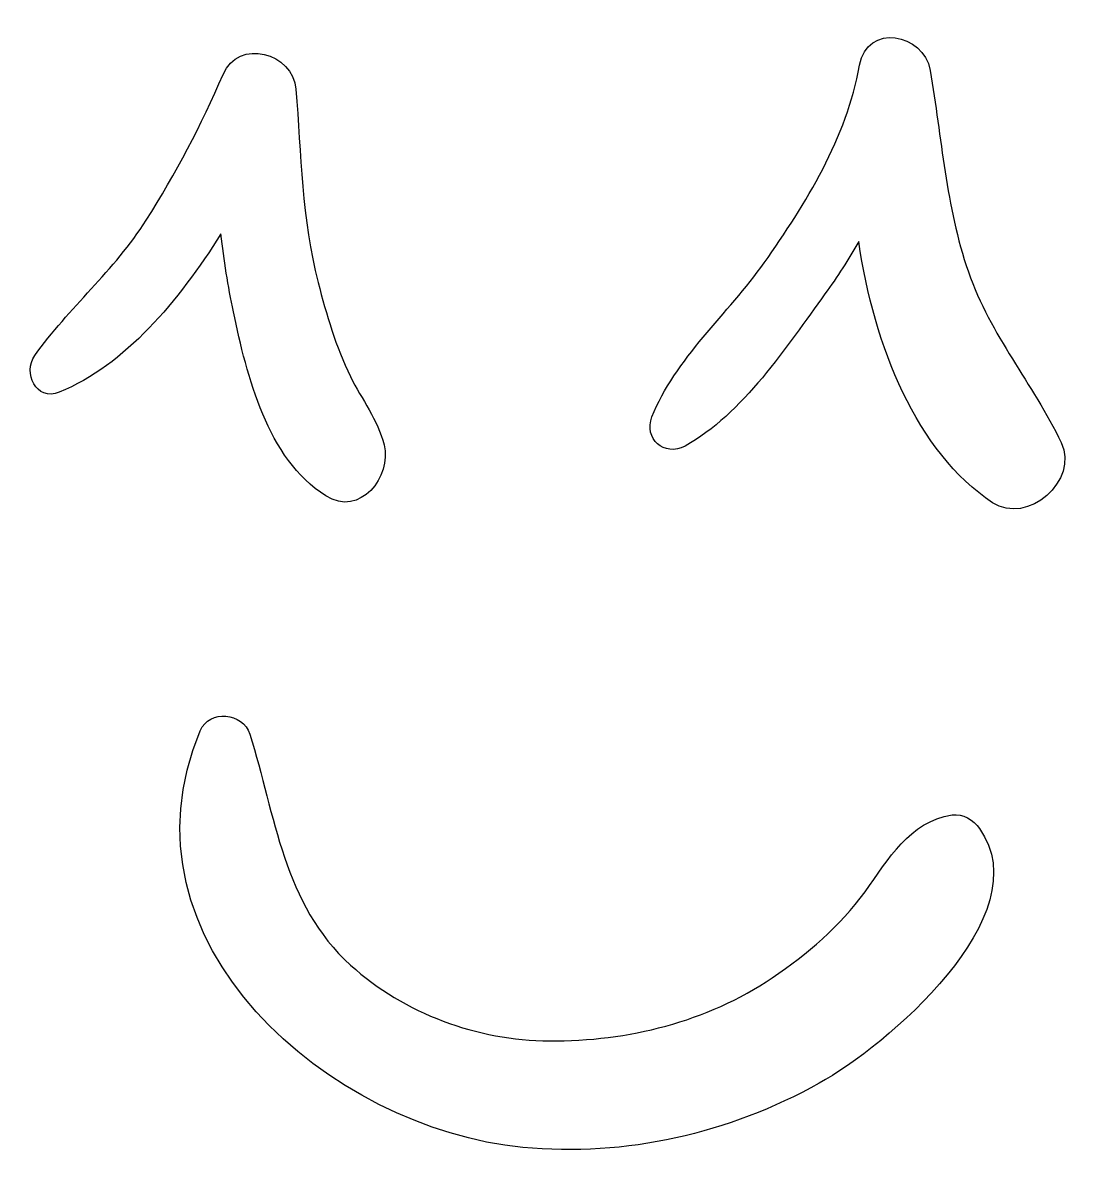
# Model space of a CAD drawing. Header units: centimetres. Extents: x -9.9 to 10, y -10.7 to 10.7.
import ezdxf

# ---------------------------------------------------------------- set-up
doc = ezdxf.new("R2010")
doc.units = ezdxf.units.CM
doc.header["$MEASUREMENT"] = 0
doc.layers.add('Layer 1', color=7, linetype='Continuous')

msp = doc.modelspace()

# ---------------------------------------------------------------- linework, layer by layer
at = {"layer": 'Layer 1'}
for points, knots in [([(9.67338, 2.80159), (9.13408, 3.92488), (8.34311, 4.80843), (7.92401, 6.01779), (7.92401, 6.01779), (7.49406, 7.25792), (7.42572, 8.5298), (7.20474, 9.8098), (7.20474, 9.8098), (7.08359, 10.51304), (6.01261, 10.70698), (5.87367, 9.90494), (5.87367, 9.90494), (5.63885, 8.54675), (4.85971, 7.29353), (4.07773, 6.1835), (4.07773, 6.1835), (3.41331, 5.24063), (2.38749, 4.3646), (1.96556, 3.28462), (1.96556, 3.28462), (1.80533, 2.87425), (2.20099, 2.52537), (2.58807, 2.73632), (2.58807, 2.73632), (3.66908, 3.32623), (4.51217, 4.62182), (5.22245, 5.59967), (5.22245, 5.59967), (5.45719, 5.92265), (5.66711, 6.25142), (5.86047, 6.58553), (5.86047, 6.58553), (6.14672, 4.61235), (6.94576, 2.62443), (8.37954, 1.67005), (8.37954, 1.67005), (9.03719, 1.23232), (10.01345, 2.09383), (9.67338, 2.80159)], [0, 0, 0, 0, 0.09090909, 0.09090909, 0.09090909, 0.09090909, 0.18181818, 0.18181818, 0.18181818, 0.18181818, 0.27272727, 0.27272727, 0.27272727, 0.27272727, 0.36363636, 0.36363636, 0.36363636, 0.36363636, 0.45454545, 0.45454545, 0.45454545, 0.45454545, 0.54545455, 0.54545455, 0.54545455, 0.54545455, 0.63636364, 0.63636364, 0.63636364, 0.63636364, 0.72727273, 0.72727273, 0.72727273, 0.72727273, 0.81818182, 0.81818182, 0.81818182, 0.81818182, 1, 1, 1, 1]), ([(-6.15087, 6.73158), (-6.09697, 6.23718), (-6.01945, 5.74632), (-5.91677, 5.26388), (-5.91677, 5.26388), (-5.65811, 4.04614), (-5.28561, 2.50467), (-4.17716, 1.79728), (-4.17716, 1.79728), (-3.53338, 1.38643), (-2.93171, 2.1659), (-3.07914, 2.75761), (-3.07914, 2.75761), (-3.19886, 3.23643), (-3.49763, 3.6083), (-3.71335, 4.04714), (-3.71335, 4.04714), (-3.98836, 4.60687), (-4.16484, 5.21319), (-4.32105, 5.81448), (-4.32105, 5.81448), (-4.63114, 7.0063), (-4.64466, 8.23473), (-4.73899, 9.45367), (-4.73899, 9.45367), (-4.79204, 10.14021), (-5.81928, 10.42183), (-6.11141, 9.73373), (-6.11141, 9.73373), (-6.51628, 8.77983), (-7.0065, 7.86657), (-7.55871, 6.99027), (-7.55871, 6.99027), (-8.1572, 6.04052), (-9.01815, 5.33623), (-9.6585, 4.4381), (-9.6585, 4.4381), (-9.88525, 4.12004), (-9.63254, 3.57119), (-9.19683, 3.74918), (-9.19683, 3.74918), (-7.94605, 4.26096), (-6.95833, 5.45954), (-6.15087, 6.73158), (-6.15087, 6.73158), (-6.15087, 6.73158), (-6.15087, 6.73158), (-6.15087, 6.73158)], [0, 0, 0, 0, 0.07692308, 0.07692308, 0.07692308, 0.07692308, 0.15384615, 0.15384615, 0.15384615, 0.15384615, 0.23076923, 0.23076923, 0.23076923, 0.23076923, 0.30769231, 0.30769231, 0.30769231, 0.30769231, 0.38461538, 0.38461538, 0.38461538, 0.38461538, 0.46153846, 0.46153846, 0.46153846, 0.46153846, 0.53846154, 0.53846154, 0.53846154, 0.53846154, 0.61538462, 0.61538462, 0.61538462, 0.61538462, 0.69230769, 0.69230769, 0.69230769, 0.69230769, 0.76923077, 0.76923077, 0.76923077, 0.76923077, 0.84615385, 0.84615385, 0.84615385, 0.84615385, 1, 1, 1, 1]), ([(7.61884, -4.20923), (6.80408, -4.34017), (6.4257, -5.04301), (5.97811, -5.65507), (5.97811, -5.65507), (5.4981, -6.31126), (4.9007, -6.82268), (4.2308, -7.27398), (4.2308, -7.27398), (2.99128, -8.10903), (1.51877, -8.47175), (0.03631, -8.46328), (0.03631, -8.46328), (-1.33233, -8.45547), (-2.69443, -7.95385), (-3.70932, -7.03765), (-3.70932, -7.03765), (-4.98451, -5.8865), (-5.12137, -4.22193), (-5.61014, -2.68573), (-5.61014, -2.68573), (-5.73775, -2.28457), (-6.36949, -2.21541), (-6.54073, -2.62366), (-6.54073, -2.62366), (-8.21414, -6.61374), (-4.08278, -10.12412), (-0.46714, -10.46895), (-0.46714, -10.46895), (1.48924, -10.65527), (3.40247, -10.2073), (5.11567, -9.26092), (5.11567, -9.26092), (6.35376, -8.57689), (9.29492, -6.1082), (8.13345, -4.4627), (8.13345, -4.4627), (8.02431, -4.30818), (7.81685, -4.17727), (7.61884, -4.20923), (7.61884, -4.20923), (7.61884, -4.20923), (7.61884, -4.20923), (7.61884, -4.20923)], [0, 0, 0, 0, 0.08333333, 0.08333333, 0.08333333, 0.08333333, 0.16666667, 0.16666667, 0.16666667, 0.16666667, 0.25, 0.25, 0.25, 0.25, 0.33333333, 0.33333333, 0.33333333, 0.33333333, 0.41666667, 0.41666667, 0.41666667, 0.41666667, 0.5, 0.5, 0.5, 0.5, 0.58333333, 0.58333333, 0.58333333, 0.58333333, 0.66666667, 0.66666667, 0.66666667, 0.66666667, 0.75, 0.75, 0.75, 0.75, 0.83333333, 0.83333333, 0.83333333, 0.83333333, 1, 1, 1, 1])]:
    msp.add_open_spline(points, degree=3, knots=knots, dxfattribs=at)

doc.saveas('drawing.dxf')
